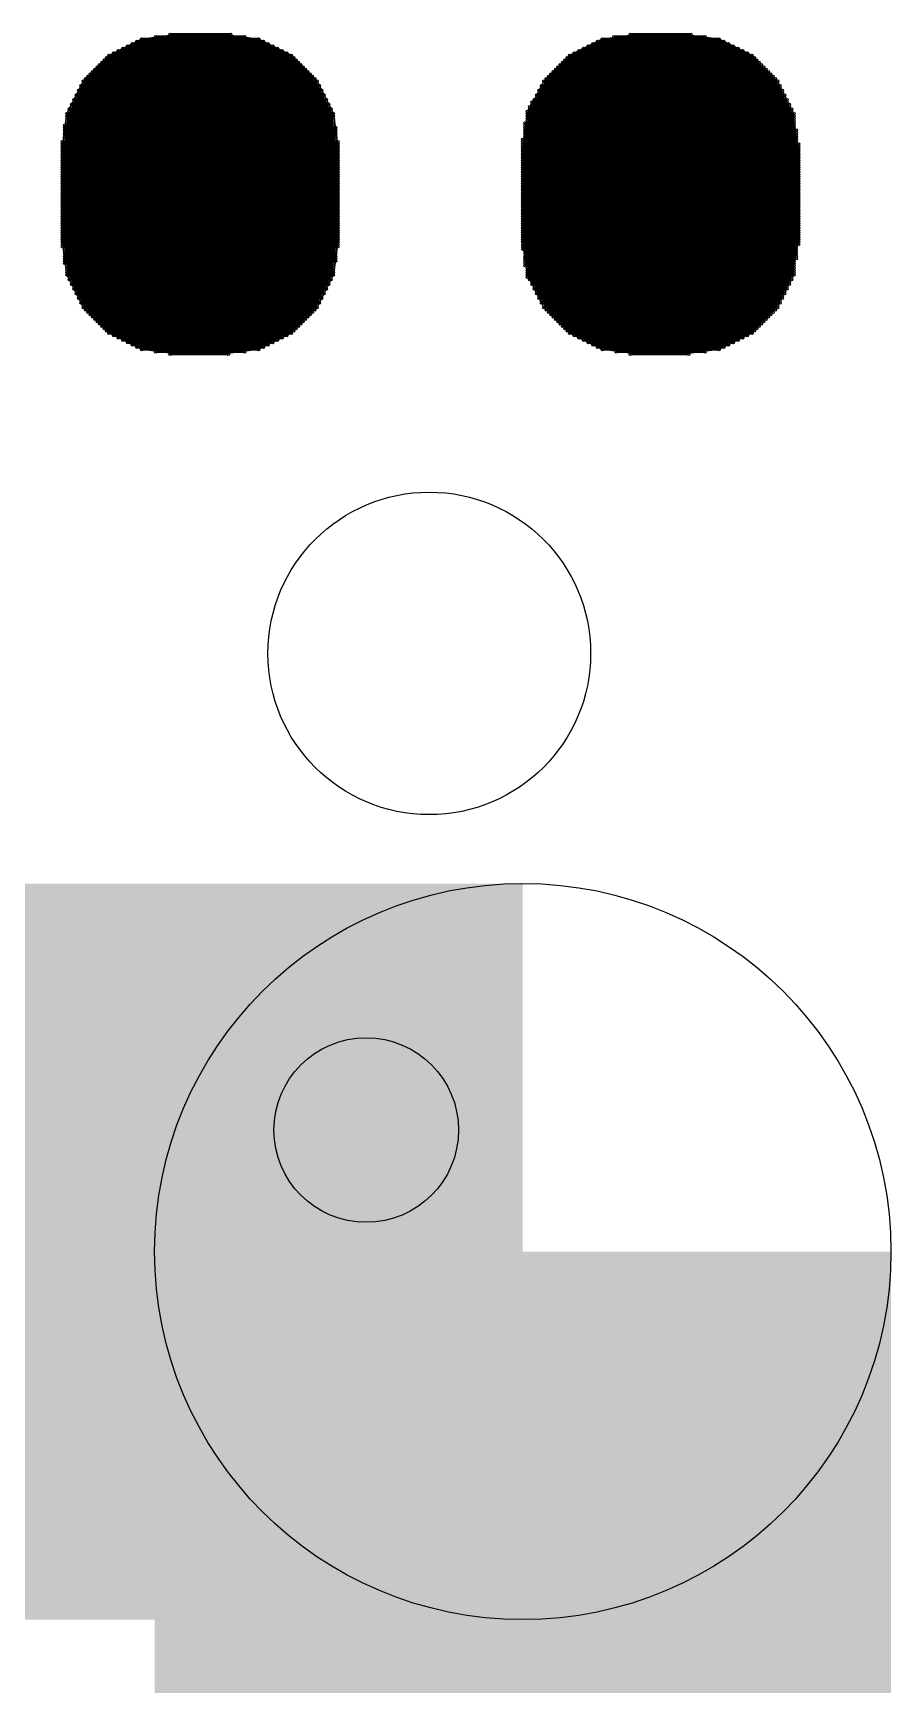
# Model space of a CAD drawing. Extents: x 0 to 126, y 0 to 22.
# Drawn here: x 15.665 to 16.598, y 11.167 to 12.963 of the extents above; entities that cross this region are included whole.
import ezdxf

# ---------------------------------------------------------------- set-up
doc = ezdxf.new("R2010")
doc.units = 0
doc.layers.get('0').update_dxf_attribs({"linetype": 'CONTINUOUS'})
for name, color, linetype in [('SEEEDSTUDIOXIAONRF52840V1_1_GTO', 10, 'CONTINUOUS'), ('SEEEDSTUDIOXIAONRF52840V1_1_GTS', 9, 'CONTINUOUS'), ('SEEEDSTUDIOXIAONRF52840V1_1_TXT', 12, 'CONTINUOUS')]:
    doc.layers.add(name, color=color, linetype=linetype)

# ---------------------------------------------------------------- blocks, each defined once
blk = doc.blocks.new('ROUND_64')
blk.add_circle((0, 0), 0.4001)
blk = doc.blocks.new('ROUND_54')
blk.add_circle((0, 0), 0.1753)
blk = doc.blocks.new('ROUND_2')
blk.add_circle((0, 0), 0)
blk = doc.blocks.new('ROUND_1')
blk.add_circle((0, 0), 0.00127)
blk = doc.blocks.new('ROUND_85')
blk.add_circle((0, 0), 0.1003)

msp = doc.modelspace()

# ---------------------------------------------------------------- linework, layer by layer
at = {"layer": 'SEEEDSTUDIOXIAONRF52840V1_1_GTO', "const_width": 0.8001}
for points in [[(16.19758, 11.63828), (11.99642, 11.63828)], [(16.19758, 7.43712), (16.19758, 11.63828)]]:
    msp.add_lwpolyline(points, dxfattribs=at)
at = {"layer": 'SEEEDSTUDIOXIAONRF52840V1_1_GTS'}
for points in [[(15.748, 12.93876), (15.78356, 12.95654)], [(15.78356, 12.95654), (15.82166, 12.96162)], [(15.82166, 12.96162), (15.87246, 12.96162)], [(15.87246, 12.96162), (15.91056, 12.95654)], [(15.91056, 12.95654), (15.94612, 12.93876)], [(16.24838, 12.93876), (16.28394, 12.95654)], [(16.28394, 12.95654), (16.32204, 12.96162)], [(16.32204, 12.96162), (16.37284, 12.96162)], [(16.37284, 12.96162), (16.41094, 12.95654)], [(16.41094, 12.95654), (16.4465, 12.93876)], [(15.72006, 12.91082), (15.748, 12.93876)], [(15.94612, 12.93876), (15.97406, 12.91082)], [(16.22044, 12.91082), (16.24838, 12.93876)], [(16.4465, 12.93876), (16.4719, 12.91082)], [(15.70228, 12.87526), (15.72006, 12.91082)], [(15.97406, 12.91082), (15.99184, 12.87526)], [(16.20266, 12.87526), (16.22044, 12.91082)], [(16.4719, 12.91082), (16.48968, 12.87526)], [(15.6972, 12.83716), (15.70228, 12.87526)], [(15.99184, 12.87526), (15.99692, 12.83716)], [(16.19758, 12.83716), (16.20266, 12.87526)], [(16.48968, 12.87526), (16.4973, 12.83716)], [(15.6972, 12.7381), (15.6972, 12.83716)], [(15.99692, 12.83716), (15.99692, 12.7381)], [(16.19758, 12.7381), (16.19758, 12.83716)], [(16.4973, 12.83716), (16.4973, 12.7381)], [(15.70228, 12.7), (15.6972, 12.7381)], [(15.99692, 12.7381), (15.99184, 12.7)], [(16.20266, 12.7), (16.19758, 12.7381)], [(16.4973, 12.7381), (16.48968, 12.7)], [(15.72006, 12.66444), (15.70228, 12.7)], [(15.99184, 12.7), (15.97406, 12.66444)], [(16.22044, 12.66444), (16.20266, 12.7)], [(16.48968, 12.7), (16.4719, 12.66444)], [(15.748, 12.6365), (15.72006, 12.66444)], [(15.97406, 12.66444), (15.94612, 12.6365)], [(16.24838, 12.6365), (16.22044, 12.66444)], [(16.4719, 12.66444), (16.4465, 12.6365)], [(15.78356, 12.61872), (15.748, 12.6365)], [(15.94612, 12.6365), (15.91056, 12.61872)], [(16.28394, 12.61872), (16.24838, 12.6365)], [(16.4465, 12.6365), (16.41094, 12.61872)], [(15.82166, 12.61364), (15.78356, 12.61872)], [(15.87246, 12.61364), (15.82166, 12.61364)], [(15.91056, 12.61872), (15.87246, 12.61364)], [(16.32204, 12.61364), (16.28394, 12.61872)], [(16.37284, 12.61364), (16.32204, 12.61364)], [(16.41094, 12.61872), (16.37284, 12.61364)]]:
    msp.add_lwpolyline(points, dxfattribs=at)
at = {"layer": 'SEEEDSTUDIOXIAONRF52840V1_1_GTS', "const_width": 0.00254}
for points in [[(15.93088, 12.94638), (15.76324, 12.94638)], [(15.76832, 12.94892), (15.9258, 12.94892)], [(15.92072, 12.95146), (15.7734, 12.95146)], [(15.77848, 12.954), (15.91564, 12.954)], [(15.91056, 12.95654), (15.78356, 12.95654)], [(15.7988, 12.95908), (15.89532, 12.95908)], [(15.88008, 12.96162), (15.81404, 12.96162)], [(16.43126, 12.94638), (16.26362, 12.94638)], [(16.2687, 12.94892), (16.42618, 12.94892)], [(16.4211, 12.95146), (16.27378, 12.95146)], [(16.27886, 12.954), (16.41602, 12.954)], [(16.41094, 12.95654), (16.28394, 12.95654)], [(16.29664, 12.95908), (16.3957, 12.95908)], [(16.38046, 12.96162), (16.31442, 12.96162)], [(15.73784, 12.9286), (15.95628, 12.9286)], [(15.95374, 12.93114), (15.74038, 12.93114)], [(15.74292, 12.93368), (15.9512, 12.93368)], [(15.94866, 12.93622), (15.74546, 12.93622)], [(15.748, 12.93876), (15.94612, 12.93876)], [(15.94104, 12.9413), (15.75308, 12.9413)], [(15.75816, 12.94384), (15.93596, 12.94384)], [(16.23822, 12.9286), (16.45666, 12.9286)], [(16.45412, 12.93114), (16.24076, 12.93114)], [(16.2433, 12.93368), (16.45158, 12.93368)], [(16.44904, 12.93622), (16.24584, 12.93622)], [(16.24838, 12.93876), (16.4465, 12.93876)], [(16.44142, 12.9413), (16.25346, 12.9413)], [(16.25854, 12.94384), (16.43634, 12.94384)], [(15.97406, 12.91082), (15.72006, 12.91082)], [(15.7226, 12.91336), (15.97152, 12.91336)], [(15.96898, 12.9159), (15.72514, 12.9159)], [(15.72768, 12.91844), (15.96644, 12.91844)], [(15.9639, 12.92098), (15.73022, 12.92098)], [(15.73276, 12.92352), (15.96136, 12.92352)], [(15.95882, 12.92606), (15.7353, 12.92606)], [(16.47444, 12.91082), (16.22044, 12.91082)], [(16.22298, 12.91336), (16.4719, 12.91336)], [(16.46936, 12.9159), (16.22552, 12.9159)], [(16.22806, 12.91844), (16.46682, 12.91844)], [(16.46428, 12.92098), (16.2306, 12.92098)], [(16.23314, 12.92352), (16.46174, 12.92352)], [(16.4592, 12.92606), (16.23568, 12.92606)], [(15.98168, 12.89558), (15.71244, 12.89558)], [(15.71244, 12.89304), (15.98168, 12.89304)], [(15.97914, 12.90066), (15.71498, 12.90066)], [(15.71498, 12.89812), (15.97914, 12.89812)], [(15.9766, 12.90574), (15.71752, 12.90574)], [(15.71752, 12.9032), (15.9766, 12.9032)], [(15.72006, 12.90828), (15.97406, 12.90828)], [(16.48206, 12.89558), (16.21282, 12.89558)], [(16.21282, 12.89304), (16.48206, 12.89304)], [(16.47952, 12.90066), (16.21536, 12.90066)], [(16.21536, 12.89812), (16.47952, 12.89812)], [(16.47698, 12.90574), (16.2179, 12.90574)], [(16.2179, 12.9032), (16.47698, 12.9032)], [(16.22044, 12.90828), (16.47444, 12.90828)], [(15.99184, 12.87526), (15.70228, 12.87526)], [(15.9893, 12.88034), (15.70482, 12.88034)], [(15.70482, 12.8778), (15.9893, 12.8778)], [(15.98676, 12.88542), (15.70736, 12.88542)], [(15.70736, 12.88288), (15.98676, 12.88288)], [(15.98422, 12.8905), (15.7099, 12.8905)], [(15.7099, 12.88796), (15.98422, 12.88796)], [(16.20266, 12.8778), (16.48968, 12.8778)], [(16.49222, 12.87526), (16.20266, 12.87526)], [(16.2052, 12.88288), (16.48714, 12.88288)], [(16.48968, 12.88034), (16.2052, 12.88034)], [(16.20774, 12.88796), (16.4846, 12.88796)], [(16.48714, 12.88542), (16.20774, 12.88542)], [(16.4846, 12.8905), (16.21028, 12.8905)], [(15.69974, 12.86256), (15.99184, 12.86256)], [(15.99438, 12.86002), (15.69974, 12.86002)], [(15.69974, 12.85748), (15.99438, 12.85748)], [(15.70228, 12.87272), (15.99184, 12.87272)], [(15.99184, 12.87018), (15.70228, 12.87018)], [(15.70228, 12.86764), (15.99184, 12.86764)], [(15.99184, 12.8651), (15.70228, 12.8651)], [(16.49222, 12.8651), (16.20012, 12.8651)], [(16.20012, 12.86256), (16.49222, 12.86256)], [(16.49222, 12.86002), (16.20012, 12.86002)], [(16.20012, 12.85748), (16.49476, 12.85748)], [(16.20266, 12.87272), (16.49222, 12.87272)], [(16.49222, 12.87018), (16.20266, 12.87018)], [(16.20266, 12.86764), (16.49222, 12.86764)], [(15.99692, 12.84478), (15.6972, 12.84478)], [(15.6972, 12.84224), (15.99692, 12.84224)], [(15.99692, 12.8397), (15.6972, 12.8397)], [(15.99438, 12.85494), (15.69974, 12.85494)], [(15.69974, 12.8524), (15.99438, 12.8524)], [(15.99438, 12.84986), (15.69974, 12.84986)], [(15.69974, 12.84732), (15.99438, 12.84732)], [(16.19758, 12.84732), (16.49476, 12.84732)], [(16.49476, 12.84478), (16.19758, 12.84478)], [(16.19758, 12.84224), (16.4973, 12.84224)], [(16.4973, 12.8397), (16.19758, 12.8397)], [(16.49476, 12.85494), (16.20012, 12.85494)], [(16.20012, 12.8524), (16.49476, 12.8524)], [(16.49476, 12.84986), (16.20012, 12.84986)], [(15.6972, 12.83716), (15.99692, 12.83716)], [(15.99692, 12.83462), (15.6972, 12.83462)], [(15.6972, 12.83208), (15.99692, 12.83208)], [(15.99692, 12.82954), (15.6972, 12.82954)], [(15.6972, 12.827), (15.99692, 12.827)], [(15.99692, 12.82446), (15.6972, 12.82446)], [(15.6972, 12.82192), (15.99692, 12.82192)], [(16.19758, 12.83716), (16.4973, 12.83716)], [(16.4973, 12.83462), (16.19758, 12.83462)], [(16.19758, 12.83208), (16.4973, 12.83208)], [(16.4973, 12.82954), (16.19758, 12.82954)], [(16.19758, 12.827), (16.4973, 12.827)], [(16.4973, 12.82446), (16.19758, 12.82446)], [(16.19758, 12.82192), (16.4973, 12.82192)], [(15.99692, 12.81938), (15.6972, 12.81938)], [(15.6972, 12.81684), (15.99692, 12.81684)], [(15.99692, 12.8143), (15.6972, 12.8143)], [(15.6972, 12.81176), (15.99692, 12.81176)], [(15.99692, 12.80922), (15.6972, 12.80922)], [(15.6972, 12.80668), (15.99692, 12.80668)], [(15.99692, 12.80414), (15.6972, 12.80414)], [(16.4973, 12.81938), (16.19758, 12.81938)], [(16.19758, 12.81684), (16.4973, 12.81684)], [(16.4973, 12.8143), (16.19758, 12.8143)], [(16.19758, 12.81176), (16.4973, 12.81176)], [(16.4973, 12.80922), (16.19758, 12.80922)], [(16.19758, 12.80668), (16.4973, 12.80668)], [(16.4973, 12.80414), (16.19758, 12.80414)], [(15.6972, 12.8016), (15.99692, 12.8016)], [(15.99692, 12.79906), (15.6972, 12.79906)], [(15.6972, 12.79652), (15.99692, 12.79652)], [(15.99692, 12.79398), (15.6972, 12.79398)], [(15.6972, 12.79144), (15.99692, 12.79144)], [(15.99692, 12.7889), (15.6972, 12.7889)], [(15.6972, 12.78636), (15.99692, 12.78636)], [(16.19758, 12.8016), (16.4973, 12.8016)], [(16.4973, 12.79906), (16.19758, 12.79906)], [(16.19758, 12.79652), (16.4973, 12.79652)], [(16.4973, 12.79398), (16.19758, 12.79398)], [(16.19758, 12.79144), (16.4973, 12.79144)], [(16.4973, 12.7889), (16.19758, 12.7889)], [(16.19758, 12.78636), (16.4973, 12.78636)], [(15.99692, 12.78382), (15.6972, 12.78382)], [(15.6972, 12.78128), (15.99692, 12.78128)], [(15.99692, 12.77874), (15.6972, 12.77874)], [(15.6972, 12.7762), (15.99692, 12.7762)], [(15.99692, 12.77366), (15.6972, 12.77366)], [(15.6972, 12.77112), (15.99692, 12.77112)], [(15.99692, 12.76858), (15.6972, 12.76858)], [(16.4973, 12.78382), (16.19758, 12.78382)], [(16.19758, 12.78128), (16.4973, 12.78128)], [(16.4973, 12.77874), (16.19758, 12.77874)], [(16.19758, 12.7762), (16.4973, 12.7762)], [(16.4973, 12.77366), (16.19758, 12.77366)], [(16.19758, 12.77112), (16.4973, 12.77112)], [(16.4973, 12.76858), (16.19758, 12.76858)], [(15.6972, 12.76604), (15.99692, 12.76604)], [(15.99692, 12.7635), (15.6972, 12.7635)], [(15.6972, 12.76096), (15.99692, 12.76096)], [(15.99692, 12.75842), (15.6972, 12.75842)], [(15.6972, 12.75588), (15.99692, 12.75588)], [(15.99692, 12.75334), (15.6972, 12.75334)], [(15.6972, 12.7508), (15.99692, 12.7508)], [(16.19758, 12.76604), (16.4973, 12.76604)], [(16.4973, 12.7635), (16.19758, 12.7635)], [(16.19758, 12.76096), (16.4973, 12.76096)], [(16.4973, 12.75842), (16.19758, 12.75842)], [(16.19758, 12.75588), (16.4973, 12.75588)], [(16.4973, 12.75334), (16.19758, 12.75334)], [(16.19758, 12.7508), (16.4973, 12.7508)], [(15.99692, 12.74826), (15.6972, 12.74826)], [(15.6972, 12.74572), (15.99692, 12.74572)], [(15.99692, 12.74318), (15.6972, 12.74318)], [(15.6972, 12.74064), (15.99692, 12.74064)], [(15.99692, 12.7381), (15.6972, 12.7381)], [(15.6972, 12.73556), (15.99692, 12.73556)], [(15.99692, 12.73302), (15.6972, 12.73302)], [(16.4973, 12.74826), (16.19758, 12.74826)], [(16.19758, 12.74572), (16.4973, 12.74572)], [(16.4973, 12.74318), (16.19758, 12.74318)], [(16.19758, 12.74064), (16.4973, 12.74064)], [(16.4973, 12.7381), (16.19758, 12.7381)], [(16.19758, 12.73556), (16.4973, 12.73556)], [(16.4973, 12.73302), (16.19758, 12.73302)], [(15.6972, 12.73048), (15.99692, 12.73048)], [(15.99438, 12.72794), (15.69974, 12.72794)], [(15.69974, 12.7254), (15.99438, 12.7254)], [(15.99438, 12.72286), (15.69974, 12.72286)], [(15.69974, 12.72032), (15.99438, 12.72032)], [(15.99438, 12.71778), (15.69974, 12.71778)], [(15.69974, 12.71524), (15.99438, 12.71524)], [(16.19758, 12.73048), (16.49476, 12.73048)], [(16.49476, 12.72794), (16.19758, 12.72794)], [(16.20012, 12.7254), (16.49476, 12.7254)], [(16.49476, 12.72286), (16.20012, 12.72286)], [(16.20012, 12.72032), (16.49476, 12.72032)], [(16.49476, 12.71778), (16.20012, 12.71778)], [(16.20012, 12.71524), (16.49222, 12.71524)], [(15.99184, 12.7127), (15.69974, 12.7127)], [(15.70228, 12.71016), (15.99184, 12.71016)], [(15.99184, 12.70762), (15.70228, 12.70762)], [(15.70228, 12.70508), (15.99184, 12.70508)], [(15.99184, 12.70254), (15.70228, 12.70254)], [(15.70228, 12.7), (15.99184, 12.7)], [(15.70482, 12.69746), (15.9893, 12.69746)], [(15.9893, 12.69492), (15.70482, 12.69492)], [(16.49222, 12.7127), (16.20012, 12.7127)], [(16.20012, 12.71016), (16.49222, 12.71016)], [(16.49222, 12.70762), (16.20266, 12.70762)], [(16.20266, 12.70508), (16.49222, 12.70508)], [(16.49222, 12.70254), (16.20266, 12.70254)], [(16.20266, 12.7), (16.49222, 12.7)], [(16.20266, 12.69746), (16.48968, 12.69746)], [(16.48968, 12.69492), (16.2052, 12.69492)], [(15.70736, 12.69238), (15.98676, 12.69238)], [(15.98676, 12.68984), (15.70736, 12.68984)], [(15.7099, 12.6873), (15.98422, 12.6873)], [(15.98422, 12.68476), (15.7099, 12.68476)], [(15.71244, 12.68222), (15.98168, 12.68222)], [(15.98168, 12.67968), (15.71244, 12.67968)], [(15.71498, 12.67714), (15.97914, 12.67714)], [(16.20774, 12.69238), (16.48714, 12.69238)], [(16.48714, 12.68984), (16.20774, 12.68984)], [(16.21028, 12.6873), (16.4846, 12.6873)], [(16.4846, 12.68476), (16.21028, 12.68476)], [(16.21282, 12.68222), (16.48206, 12.68222)], [(16.48206, 12.67968), (16.21282, 12.67968)], [(16.21536, 12.67714), (16.47952, 12.67714)], [(15.97914, 12.6746), (15.71498, 12.6746)], [(15.71752, 12.67206), (15.9766, 12.67206)], [(15.9766, 12.66952), (15.71752, 12.66952)], [(15.72006, 12.66698), (15.97406, 12.66698)], [(15.97406, 12.66444), (15.72006, 12.66444)], [(15.7226, 12.6619), (15.97152, 12.6619)], [(15.96898, 12.65936), (15.72514, 12.65936)], [(16.47952, 12.6746), (16.21536, 12.6746)], [(16.2179, 12.67206), (16.47698, 12.67206)], [(16.47698, 12.66952), (16.2179, 12.66952)], [(16.22044, 12.66698), (16.47444, 12.66698)], [(16.47444, 12.66444), (16.22044, 12.66444)], [(16.22298, 12.6619), (16.4719, 12.6619)], [(16.46936, 12.65936), (16.22552, 12.65936)], [(15.72768, 12.65682), (15.96644, 12.65682)], [(15.9639, 12.65428), (15.73022, 12.65428)], [(15.73276, 12.65174), (15.96136, 12.65174)], [(15.95882, 12.6492), (15.7353, 12.6492)], [(15.73784, 12.64666), (15.95628, 12.64666)], [(15.95374, 12.64412), (15.74038, 12.64412)], [(15.74292, 12.64158), (15.9512, 12.64158)], [(16.22806, 12.65682), (16.46682, 12.65682)], [(16.46428, 12.65428), (16.2306, 12.65428)], [(16.23314, 12.65174), (16.46174, 12.65174)], [(16.4592, 12.6492), (16.23568, 12.6492)], [(16.23822, 12.64666), (16.45666, 12.64666)], [(16.45412, 12.64412), (16.24076, 12.64412)], [(16.2433, 12.64158), (16.45158, 12.64158)], [(15.94866, 12.63904), (15.74546, 12.63904)], [(15.748, 12.6365), (15.94612, 12.6365)], [(15.94104, 12.63396), (15.75308, 12.63396)], [(15.75816, 12.63142), (15.93596, 12.63142)], [(15.93088, 12.62888), (15.76324, 12.62888)], [(15.76832, 12.62634), (15.9258, 12.62634)], [(15.92072, 12.6238), (15.7734, 12.6238)], [(16.44904, 12.63904), (16.24584, 12.63904)], [(16.24838, 12.6365), (16.4465, 12.6365)], [(16.44142, 12.63396), (16.25346, 12.63396)], [(16.25854, 12.63142), (16.43634, 12.63142)], [(16.43126, 12.62888), (16.26362, 12.62888)], [(16.2687, 12.62634), (16.42618, 12.62634)], [(16.4211, 12.6238), (16.27378, 12.6238)], [(15.77848, 12.62126), (15.91564, 12.62126)], [(15.91056, 12.61872), (15.78356, 12.61872)], [(15.7988, 12.61618), (15.89532, 12.61618)], [(15.87754, 12.61364), (15.81404, 12.61364)], [(16.27886, 12.62126), (16.41602, 12.62126)], [(16.41094, 12.61872), (16.28394, 12.61872)], [(16.29918, 12.61618), (16.3957, 12.61618)], [(16.37792, 12.61364), (16.31442, 12.61364)]]:
    msp.add_lwpolyline(points, dxfattribs=at)

# ---------------------------------------------------------------- block references
at = {"layer": 'SEEEDSTUDIOXIAONRF52840V1_1_GTO'}
msp.add_blockref('ROUND_64', (16.19758, 11.63828), dxfattribs=at)
msp.add_blockref('ROUND_64', (16.19758, 11.63828), dxfattribs=at)
at = {"layer": 'SEEEDSTUDIOXIAONRF52840V1_1_GTS'}
for name, p in [('ROUND_2', (15.82166, 12.96162)), ('ROUND_2', (15.87246, 12.96162)), ('ROUND_2', (16.32204, 12.96162)), ('ROUND_2', (16.37284, 12.96162)), ('ROUND_2', (15.78356, 12.95654)), ('ROUND_2', (15.91056, 12.95654)), ('ROUND_2', (16.28394, 12.95654)), ('ROUND_2', (16.41094, 12.95654)), ('ROUND_1', (15.76324, 12.94638)), ('ROUND_1', (15.76832, 12.94892)), ('ROUND_1', (15.7734, 12.95146)), ('ROUND_1', (15.77848, 12.954)), ('ROUND_1', (15.78356, 12.95654)), ('ROUND_1', (15.7988, 12.95908)), ('ROUND_1', (15.81404, 12.96162)), ('ROUND_1', (15.88008, 12.96162)), ('ROUND_1', (15.89532, 12.95908)), ('ROUND_1', (15.91056, 12.95654)), ('ROUND_1', (15.91564, 12.954)), ('ROUND_1', (15.92072, 12.95146)), ('ROUND_1', (15.9258, 12.94892)), ('ROUND_1', (15.93088, 12.94638)), ('ROUND_1', (16.26362, 12.94638)), ('ROUND_1', (16.2687, 12.94892)), ('ROUND_1', (16.27378, 12.95146)), ('ROUND_1', (16.27886, 12.954)), ('ROUND_1', (16.28394, 12.95654)), ('ROUND_1', (16.29664, 12.95908)), ('ROUND_1', (16.31442, 12.96162)), ('ROUND_1', (16.38046, 12.96162)), ('ROUND_1', (16.3957, 12.95908)), ('ROUND_1', (16.41094, 12.95654)), ('ROUND_1', (16.41602, 12.954)), ('ROUND_1', (16.4211, 12.95146)), ('ROUND_1', (16.42618, 12.94892)), ('ROUND_1', (16.43126, 12.94638)), ('ROUND_2', (15.748, 12.93876)), ('ROUND_2', (15.94612, 12.93876)), ('ROUND_2', (16.24838, 12.93876)), ('ROUND_2', (16.4465, 12.93876)), ('ROUND_1', (15.73784, 12.9286)), ('ROUND_1', (15.74038, 12.93114)), ('ROUND_1', (15.74292, 12.93368)), ('ROUND_1', (15.74546, 12.93622)), ('ROUND_1', (15.748, 12.93876)), ('ROUND_1', (15.75308, 12.9413)), ('ROUND_1', (15.75816, 12.94384)), ('ROUND_1', (15.93596, 12.94384)), ('ROUND_1', (15.94104, 12.9413)), ('ROUND_1', (15.94612, 12.93876)), ('ROUND_1', (15.94866, 12.93622)), ('ROUND_1', (15.9512, 12.93368)), ('ROUND_1', (15.95374, 12.93114)), ('ROUND_1', (15.95628, 12.9286)), ('ROUND_1', (16.23822, 12.9286)), ('ROUND_1', (16.24076, 12.93114)), ('ROUND_1', (16.2433, 12.93368)), ('ROUND_1', (16.24584, 12.93622)), ('ROUND_1', (16.24838, 12.93876)), ('ROUND_1', (16.25346, 12.9413)), ('ROUND_1', (16.25854, 12.94384)), ('ROUND_1', (16.43634, 12.94384)), ('ROUND_1', (16.44142, 12.9413)), ('ROUND_1', (16.4465, 12.93876)), ('ROUND_1', (16.44904, 12.93622)), ('ROUND_1', (16.45158, 12.93368)), ('ROUND_1', (16.45412, 12.93114)), ('ROUND_1', (16.45666, 12.9286)), ('ROUND_1', (15.72006, 12.91082)), ('ROUND_1', (15.7226, 12.91336)), ('ROUND_1', (15.72514, 12.9159)), ('ROUND_1', (15.72768, 12.91844)), ('ROUND_1', (15.73022, 12.92098)), ('ROUND_1', (15.73276, 12.92352)), ('ROUND_1', (15.7353, 12.92606)), ('ROUND_1', (15.95882, 12.92606)), ('ROUND_1', (15.96136, 12.92352)), ('ROUND_1', (15.9639, 12.92098)), ('ROUND_1', (15.96644, 12.91844)), ('ROUND_1', (15.96898, 12.9159)), ('ROUND_1', (15.97152, 12.91336)), ('ROUND_1', (15.97406, 12.91082)), ('ROUND_1', (16.22044, 12.91082)), ('ROUND_1', (16.22298, 12.91336)), ('ROUND_1', (16.22552, 12.9159)), ('ROUND_1', (16.22806, 12.91844)), ('ROUND_1', (16.2306, 12.92098)), ('ROUND_1', (16.23314, 12.92352)), ('ROUND_1', (16.23568, 12.92606)), ('ROUND_1', (16.4592, 12.92606)), ('ROUND_1', (16.46174, 12.92352)), ('ROUND_1', (16.46428, 12.92098)), ('ROUND_1', (16.46682, 12.91844)), ('ROUND_1', (16.46936, 12.9159)), ('ROUND_1', (16.4719, 12.91336)), ('ROUND_1', (16.47444, 12.91082)), ('ROUND_2', (15.72006, 12.91082)), ('ROUND_2', (15.97406, 12.91082)), ('ROUND_2', (16.22044, 12.91082)), ('ROUND_2', (16.4719, 12.91082)), ('ROUND_1', (15.71244, 12.89558)), ('ROUND_1', (15.71244, 12.89304)), ('ROUND_1', (15.71498, 12.90066)), ('ROUND_1', (15.71498, 12.89812)), ('ROUND_1', (15.71752, 12.90574)), ('ROUND_1', (15.71752, 12.9032)), ('ROUND_1', (15.72006, 12.90828)), ('ROUND_1', (15.97406, 12.90828)), ('ROUND_1', (15.9766, 12.90574)), ('ROUND_1', (15.9766, 12.9032)), ('ROUND_1', (15.97914, 12.90066)), ('ROUND_1', (15.97914, 12.89812)), ('ROUND_1', (15.98168, 12.89558)), ('ROUND_1', (15.98168, 12.89304)), ('ROUND_1', (16.21282, 12.89558)), ('ROUND_1', (16.21282, 12.89304)), ('ROUND_1', (16.21536, 12.90066)), ('ROUND_1', (16.21536, 12.89812)), ('ROUND_1', (16.2179, 12.90574)), ('ROUND_1', (16.2179, 12.9032)), ('ROUND_1', (16.22044, 12.90828)), ('ROUND_1', (16.47444, 12.90828)), ('ROUND_1', (16.47698, 12.90574)), ('ROUND_1', (16.47698, 12.9032)), ('ROUND_1', (16.47952, 12.90066)), ('ROUND_1', (16.47952, 12.89812)), ('ROUND_1', (16.48206, 12.89558)), ('ROUND_1', (16.48206, 12.89304)), ('ROUND_1', (15.70228, 12.87526)), ('ROUND_1', (15.70482, 12.88034)), ('ROUND_1', (15.70482, 12.8778)), ('ROUND_1', (15.70736, 12.88542)), ('ROUND_1', (15.70736, 12.88288)), ('ROUND_1', (15.7099, 12.8905)), ('ROUND_1', (15.7099, 12.88796)), ('ROUND_1', (15.98422, 12.8905)), ('ROUND_1', (15.98422, 12.88796)), ('ROUND_1', (15.98676, 12.88542)), ('ROUND_1', (15.98676, 12.88288)), ('ROUND_1', (15.9893, 12.88034)), ('ROUND_1', (15.9893, 12.8778)), ('ROUND_1', (15.99184, 12.87526)), ('ROUND_1', (16.20266, 12.8778)), ('ROUND_1', (16.20266, 12.87526)), ('ROUND_1', (16.2052, 12.88288)), ('ROUND_1', (16.2052, 12.88034)), ('ROUND_1', (16.20774, 12.88796)), ('ROUND_1', (16.20774, 12.88542)), ('ROUND_1', (16.21028, 12.8905)), ('ROUND_1', (16.4846, 12.8905)), ('ROUND_1', (16.4846, 12.88796)), ('ROUND_1', (16.48714, 12.88542)), ('ROUND_1', (16.48714, 12.88288)), ('ROUND_1', (16.48968, 12.88034)), ('ROUND_1', (16.48968, 12.8778)), ('ROUND_1', (16.49222, 12.87526)), ('ROUND_2', (15.70228, 12.87526)), ('ROUND_2', (15.99184, 12.87526)), ('ROUND_2', (16.20266, 12.87526)), ('ROUND_2', (16.48968, 12.87526)), ('ROUND_1', (15.69974, 12.86256)), ('ROUND_1', (15.69974, 12.86002)), ('ROUND_1', (15.69974, 12.85748)), ('ROUND_1', (15.70228, 12.87272)), ('ROUND_1', (15.70228, 12.87018)), ('ROUND_1', (15.70228, 12.86764)), ('ROUND_1', (15.70228, 12.8651)), ('ROUND_1', (15.99184, 12.87272)), ('ROUND_1', (15.99184, 12.87018)), ('ROUND_1', (15.99184, 12.86764)), ('ROUND_1', (15.99184, 12.8651)), ('ROUND_1', (15.99184, 12.86256)), ('ROUND_1', (15.99438, 12.86002)), ('ROUND_1', (15.99438, 12.85748)), ('ROUND_1', (16.20012, 12.8651)), ('ROUND_1', (16.20012, 12.86256)), ('ROUND_1', (16.20012, 12.86002)), ('ROUND_1', (16.20012, 12.85748)), ('ROUND_1', (16.20266, 12.87272)), ('ROUND_1', (16.20266, 12.87018)), ('ROUND_1', (16.20266, 12.86764)), ('ROUND_1', (16.49222, 12.87272)), ('ROUND_1', (16.49222, 12.87018)), ('ROUND_1', (16.49222, 12.86764)), ('ROUND_1', (16.49222, 12.8651)), ('ROUND_1', (16.49222, 12.86256)), ('ROUND_1', (16.49222, 12.86002)), ('ROUND_1', (16.49476, 12.85748)), ('ROUND_1', (15.6972, 12.84478)), ('ROUND_1', (15.6972, 12.84224)), ('ROUND_1', (15.6972, 12.8397)), ('ROUND_1', (15.69974, 12.85494)), ('ROUND_1', (15.69974, 12.8524)), ('ROUND_1', (15.69974, 12.84986)), ('ROUND_1', (15.69974, 12.84732)), ('ROUND_1', (15.99438, 12.85494)), ('ROUND_1', (15.99438, 12.8524)), ('ROUND_1', (15.99438, 12.84986)), ('ROUND_1', (15.99438, 12.84732)), ('ROUND_1', (15.99692, 12.84478)), ('ROUND_1', (15.99692, 12.84224)), ('ROUND_1', (15.99692, 12.8397)), ('ROUND_1', (16.19758, 12.84732)), ('ROUND_1', (16.19758, 12.84478)), ('ROUND_1', (16.19758, 12.84224)), ('ROUND_1', (16.19758, 12.8397)), ('ROUND_1', (16.20012, 12.85494)), ('ROUND_1', (16.20012, 12.8524)), ('ROUND_1', (16.20012, 12.84986)), ('ROUND_1', (16.49476, 12.85494)), ('ROUND_1', (16.49476, 12.8524)), ('ROUND_1', (16.49476, 12.84986)), ('ROUND_1', (16.49476, 12.84732)), ('ROUND_1', (16.49476, 12.84478)), ('ROUND_1', (16.4973, 12.84224)), ('ROUND_1', (16.4973, 12.8397)), ('ROUND_2', (15.6972, 12.83716)), ('ROUND_2', (15.99692, 12.83716)), ('ROUND_2', (15.6972, 12.83716)), ('ROUND_2', (16.19758, 12.83716)), ('ROUND_2', (16.4973, 12.83716)), ('ROUND_2', (16.19758, 12.83716)), ('ROUND_1', (15.6972, 12.83716)), ('ROUND_1', (15.6972, 12.83462)), ('ROUND_1', (15.6972, 12.83208)), ('ROUND_1', (15.6972, 12.82954)), ('ROUND_1', (15.6972, 12.827)), ('ROUND_1', (15.6972, 12.82446)), ('ROUND_1', (15.6972, 12.82192)), ('ROUND_1', (15.99692, 12.83716)), ('ROUND_1', (15.99692, 12.83462)), ('ROUND_1', (15.99692, 12.83208)), ('ROUND_1', (15.99692, 12.82954)), ('ROUND_1', (15.99692, 12.827)), ('ROUND_1', (15.99692, 12.82446)), ('ROUND_1', (15.99692, 12.82192)), ('ROUND_1', (16.19758, 12.83716)), ('ROUND_1', (16.19758, 12.83462)), ('ROUND_1', (16.19758, 12.83208)), ('ROUND_1', (16.19758, 12.82954)), ('ROUND_1', (16.19758, 12.827)), ('ROUND_1', (16.19758, 12.82446)), ('ROUND_1', (16.19758, 12.82192)), ('ROUND_1', (16.4973, 12.83716)), ('ROUND_1', (16.4973, 12.83462)), ('ROUND_1', (16.4973, 12.83208)), ('ROUND_1', (16.4973, 12.82954)), ('ROUND_1', (16.4973, 12.827)), ('ROUND_1', (16.4973, 12.82446)), ('ROUND_1', (16.4973, 12.82192)), ('ROUND_1', (15.6972, 12.81938)), ('ROUND_1', (15.6972, 12.81684)), ('ROUND_1', (15.6972, 12.8143)), ('ROUND_1', (15.6972, 12.81176)), ('ROUND_1', (15.6972, 12.80922)), ('ROUND_1', (15.6972, 12.80668)), ('ROUND_1', (15.6972, 12.80414)), ('ROUND_1', (15.99692, 12.81938)), ('ROUND_1', (15.99692, 12.81684)), ('ROUND_1', (15.99692, 12.8143)), ('ROUND_1', (15.99692, 12.81176)), ('ROUND_1', (15.99692, 12.80922)), ('ROUND_1', (15.99692, 12.80668)), ('ROUND_1', (15.99692, 12.80414)), ('ROUND_1', (16.19758, 12.81938)), ('ROUND_1', (16.19758, 12.81684)), ('ROUND_1', (16.19758, 12.8143)), ('ROUND_1', (16.19758, 12.81176)), ('ROUND_1', (16.19758, 12.80922)), ('ROUND_1', (16.19758, 12.80668)), ('ROUND_1', (16.19758, 12.80414)), ('ROUND_1', (16.4973, 12.81938)), ('ROUND_1', (16.4973, 12.81684)), ('ROUND_1', (16.4973, 12.8143)), ('ROUND_1', (16.4973, 12.81176)), ('ROUND_1', (16.4973, 12.80922)), ('ROUND_1', (16.4973, 12.80668)), ('ROUND_1', (16.4973, 12.80414)), ('ROUND_1', (15.6972, 12.8016)), ('ROUND_1', (15.6972, 12.79906)), ('ROUND_1', (15.6972, 12.79652)), ('ROUND_1', (15.6972, 12.79398)), ('ROUND_1', (15.6972, 12.79144)), ('ROUND_1', (15.6972, 12.7889)), ('ROUND_1', (15.6972, 12.78636)), ('ROUND_1', (15.99692, 12.8016)), ('ROUND_1', (15.99692, 12.79906)), ('ROUND_1', (15.99692, 12.79652)), ('ROUND_1', (15.99692, 12.79398)), ('ROUND_1', (15.99692, 12.79144)), ('ROUND_1', (15.99692, 12.7889)), ('ROUND_1', (15.99692, 12.78636)), ('ROUND_1', (16.19758, 12.8016)), ('ROUND_1', (16.19758, 12.79906)), ('ROUND_1', (16.19758, 12.79652)), ('ROUND_1', (16.19758, 12.79398)), ('ROUND_1', (16.19758, 12.79144)), ('ROUND_1', (16.19758, 12.7889)), ('ROUND_1', (16.19758, 12.78636)), ('ROUND_1', (16.4973, 12.8016)), ('ROUND_1', (16.4973, 12.79906)), ('ROUND_1', (16.4973, 12.79652)), ('ROUND_1', (16.4973, 12.79398)), ('ROUND_1', (16.4973, 12.79144)), ('ROUND_1', (16.4973, 12.7889)), ('ROUND_1', (16.4973, 12.78636)), ('ROUND_1', (15.6972, 12.78382)), ('ROUND_1', (15.6972, 12.78128)), ('ROUND_1', (15.6972, 12.77874)), ('ROUND_1', (15.6972, 12.7762)), ('ROUND_1', (15.6972, 12.77366)), ('ROUND_1', (15.6972, 12.77112)), ('ROUND_1', (15.6972, 12.76858)), ('ROUND_1', (15.99692, 12.78382)), ('ROUND_1', (15.99692, 12.78128)), ('ROUND_1', (15.99692, 12.77874)), ('ROUND_1', (15.99692, 12.7762)), ('ROUND_1', (15.99692, 12.77366)), ('ROUND_1', (15.99692, 12.77112)), ('ROUND_1', (15.99692, 12.76858)), ('ROUND_1', (16.19758, 12.78382)), ('ROUND_1', (16.19758, 12.78128)), ('ROUND_1', (16.19758, 12.77874)), ('ROUND_1', (16.19758, 12.7762)), ('ROUND_1', (16.19758, 12.77366)), ('ROUND_1', (16.19758, 12.77112)), ('ROUND_1', (16.19758, 12.76858)), ('ROUND_1', (16.4973, 12.78382)), ('ROUND_1', (16.4973, 12.78128)), ('ROUND_1', (16.4973, 12.77874)), ('ROUND_1', (16.4973, 12.7762)), ('ROUND_1', (16.4973, 12.77366)), ('ROUND_1', (16.4973, 12.77112)), ('ROUND_1', (16.4973, 12.76858)), ('ROUND_1', (15.6972, 12.76604)), ('ROUND_1', (15.6972, 12.7635)), ('ROUND_1', (15.6972, 12.76096)), ('ROUND_1', (15.6972, 12.75842)), ('ROUND_1', (15.6972, 12.75588)), ('ROUND_1', (15.6972, 12.75334)), ('ROUND_1', (15.6972, 12.7508)), ('ROUND_1', (15.99692, 12.76604)), ('ROUND_1', (15.99692, 12.7635)), ('ROUND_1', (15.99692, 12.76096)), ('ROUND_1', (15.99692, 12.75842)), ('ROUND_1', (15.99692, 12.75588)), ('ROUND_1', (15.99692, 12.75334)), ('ROUND_1', (15.99692, 12.7508)), ('ROUND_1', (16.19758, 12.76604)), ('ROUND_1', (16.19758, 12.7635)), ('ROUND_1', (16.19758, 12.76096)), ('ROUND_1', (16.19758, 12.75842)), ('ROUND_1', (16.19758, 12.75588)), ('ROUND_1', (16.19758, 12.75334)), ('ROUND_1', (16.19758, 12.7508)), ('ROUND_1', (16.4973, 12.76604)), ('ROUND_1', (16.4973, 12.7635)), ('ROUND_1', (16.4973, 12.76096)), ('ROUND_1', (16.4973, 12.75842)), ('ROUND_1', (16.4973, 12.75588)), ('ROUND_1', (16.4973, 12.75334)), ('ROUND_1', (16.4973, 12.7508)), ('ROUND_2', (15.99692, 12.7381)), ('ROUND_2', (15.6972, 12.7381)), ('ROUND_2', (16.4973, 12.7381)), ('ROUND_2', (16.19758, 12.7381)), ('ROUND_1', (15.6972, 12.74826)), ('ROUND_1', (15.6972, 12.74572)), ('ROUND_1', (15.6972, 12.74318)), ('ROUND_1', (15.6972, 12.74064)), ('ROUND_1', (15.6972, 12.7381)), ('ROUND_1', (15.6972, 12.73556)), ('ROUND_1', (15.6972, 12.73302)), ('ROUND_1', (15.99692, 12.74826)), ('ROUND_1', (15.99692, 12.74572)), ('ROUND_1', (15.99692, 12.74318)), ('ROUND_1', (15.99692, 12.74064)), ('ROUND_1', (15.99692, 12.7381)), ('ROUND_1', (15.99692, 12.73556)), ('ROUND_1', (15.99692, 12.73302)), ('ROUND_1', (16.19758, 12.74826)), ('ROUND_1', (16.19758, 12.74572)), ('ROUND_1', (16.19758, 12.74318)), ('ROUND_1', (16.19758, 12.74064)), ('ROUND_1', (16.19758, 12.7381)), ('ROUND_1', (16.19758, 12.73556)), ('ROUND_1', (16.19758, 12.73302)), ('ROUND_1', (16.4973, 12.74826)), ('ROUND_1', (16.4973, 12.74572)), ('ROUND_1', (16.4973, 12.74318)), ('ROUND_1', (16.4973, 12.74064)), ('ROUND_1', (16.4973, 12.7381)), ('ROUND_1', (16.4973, 12.73556)), ('ROUND_1', (16.4973, 12.73302)), ('ROUND_1', (15.6972, 12.73048)), ('ROUND_1', (15.69974, 12.72794)), ('ROUND_1', (15.69974, 12.7254)), ('ROUND_1', (15.69974, 12.72286)), ('ROUND_1', (15.69974, 12.72032)), ('ROUND_1', (15.69974, 12.71778)), ('ROUND_1', (15.69974, 12.71524)), ('ROUND_1', (15.99438, 12.72794)), ('ROUND_1', (15.99438, 12.7254)), ('ROUND_1', (15.99438, 12.72286)), ('ROUND_1', (15.99438, 12.72032)), ('ROUND_1', (15.99438, 12.71778)), ('ROUND_1', (15.99438, 12.71524)), ('ROUND_1', (15.99692, 12.73048)), ('ROUND_1', (16.19758, 12.73048)), ('ROUND_1', (16.19758, 12.72794)), ('ROUND_1', (16.20012, 12.7254)), ('ROUND_1', (16.20012, 12.72286)), ('ROUND_1', (16.20012, 12.72032)), ('ROUND_1', (16.20012, 12.71778)), ('ROUND_1', (16.20012, 12.71524)), ('ROUND_1', (16.49222, 12.71524)), ('ROUND_1', (16.49476, 12.73048)), ('ROUND_1', (16.49476, 12.72794)), ('ROUND_1', (16.49476, 12.7254)), ('ROUND_1', (16.49476, 12.72286)), ('ROUND_1', (16.49476, 12.72032)), ('ROUND_1', (16.49476, 12.71778)), ('ROUND_2', (15.99184, 12.7)), ('ROUND_2', (15.70228, 12.7)), ('ROUND_2', (16.48968, 12.7)), ('ROUND_2', (16.20266, 12.7)), ('ROUND_1', (15.69974, 12.7127)), ('ROUND_1', (15.70228, 12.71016)), ('ROUND_1', (15.70228, 12.70762)), ('ROUND_1', (15.70228, 12.70508)), ('ROUND_1', (15.70228, 12.70254)), ('ROUND_1', (15.70228, 12.7)), ('ROUND_1', (15.70482, 12.69746)), ('ROUND_1', (15.70482, 12.69492)), ('ROUND_1', (15.9893, 12.69746)), ('ROUND_1', (15.9893, 12.69492)), ('ROUND_1', (15.99184, 12.7127)), ('ROUND_1', (15.99184, 12.71016)), ('ROUND_1', (15.99184, 12.70762)), ('ROUND_1', (15.99184, 12.70508)), ('ROUND_1', (15.99184, 12.70254)), ('ROUND_1', (15.99184, 12.7)), ('ROUND_1', (16.20012, 12.7127)), ('ROUND_1', (16.20012, 12.71016)), ('ROUND_1', (16.20266, 12.70762)), ('ROUND_1', (16.20266, 12.70508)), ('ROUND_1', (16.20266, 12.70254)), ('ROUND_1', (16.20266, 12.7)), ('ROUND_1', (16.20266, 12.69746)), ('ROUND_1', (16.2052, 12.69492)), ('ROUND_1', (16.48968, 12.69746)), ('ROUND_1', (16.48968, 12.69492)), ('ROUND_1', (16.49222, 12.7127)), ('ROUND_1', (16.49222, 12.71016)), ('ROUND_1', (16.49222, 12.70762)), ('ROUND_1', (16.49222, 12.70508)), ('ROUND_1', (16.49222, 12.70254)), ('ROUND_1', (16.49222, 12.7)), ('ROUND_1', (15.70736, 12.69238)), ('ROUND_1', (15.70736, 12.68984)), ('ROUND_1', (15.7099, 12.6873)), ('ROUND_1', (15.7099, 12.68476)), ('ROUND_1', (15.71244, 12.68222)), ('ROUND_1', (15.71244, 12.67968)), ('ROUND_1', (15.71498, 12.67714)), ('ROUND_1', (15.97914, 12.67714)), ('ROUND_1', (15.98168, 12.68222)), ('ROUND_1', (15.98168, 12.67968)), ('ROUND_1', (15.98422, 12.6873)), ('ROUND_1', (15.98422, 12.68476)), ('ROUND_1', (15.98676, 12.69238)), ('ROUND_1', (15.98676, 12.68984)), ('ROUND_1', (16.20774, 12.69238)), ('ROUND_1', (16.20774, 12.68984)), ('ROUND_1', (16.21028, 12.6873)), ('ROUND_1', (16.21028, 12.68476)), ('ROUND_1', (16.21282, 12.68222)), ('ROUND_1', (16.21282, 12.67968)), ('ROUND_1', (16.21536, 12.67714)), ('ROUND_1', (16.47952, 12.67714)), ('ROUND_1', (16.48206, 12.68222)), ('ROUND_1', (16.48206, 12.67968)), ('ROUND_1', (16.4846, 12.6873)), ('ROUND_1', (16.4846, 12.68476)), ('ROUND_1', (16.48714, 12.69238)), ('ROUND_1', (16.48714, 12.68984)), ('ROUND_2', (15.97406, 12.66444)), ('ROUND_2', (15.72006, 12.66444)), ('ROUND_2', (16.4719, 12.66444)), ('ROUND_2', (16.22044, 12.66444)), ('ROUND_1', (15.71498, 12.6746)), ('ROUND_1', (15.71752, 12.67206)), ('ROUND_1', (15.71752, 12.66952)), ('ROUND_1', (15.72006, 12.66698)), ('ROUND_1', (15.72006, 12.66444)), ('ROUND_1', (15.7226, 12.6619)), ('ROUND_1', (15.72514, 12.65936)), ('ROUND_1', (15.96898, 12.65936)), ('ROUND_1', (15.97152, 12.6619)), ('ROUND_1', (15.97406, 12.66698)), ('ROUND_1', (15.97406, 12.66444)), ('ROUND_1', (15.9766, 12.67206)), ('ROUND_1', (15.9766, 12.66952)), ('ROUND_1', (15.97914, 12.6746)), ('ROUND_1', (16.21536, 12.6746)), ('ROUND_1', (16.2179, 12.67206)), ('ROUND_1', (16.2179, 12.66952)), ('ROUND_1', (16.22044, 12.66698)), ('ROUND_1', (16.22044, 12.66444)), ('ROUND_1', (16.22298, 12.6619)), ('ROUND_1', (16.22552, 12.65936)), ('ROUND_1', (16.46936, 12.65936)), ('ROUND_1', (16.4719, 12.6619)), ('ROUND_1', (16.47444, 12.66698)), ('ROUND_1', (16.47444, 12.66444)), ('ROUND_1', (16.47698, 12.67206)), ('ROUND_1', (16.47698, 12.66952)), ('ROUND_1', (16.47952, 12.6746)), ('ROUND_1', (15.72768, 12.65682)), ('ROUND_1', (15.73022, 12.65428)), ('ROUND_1', (15.73276, 12.65174)), ('ROUND_1', (15.7353, 12.6492)), ('ROUND_1', (15.73784, 12.64666)), ('ROUND_1', (15.74038, 12.64412)), ('ROUND_1', (15.74292, 12.64158)), ('ROUND_1', (15.9512, 12.64158)), ('ROUND_1', (15.95374, 12.64412)), ('ROUND_1', (15.95628, 12.64666)), ('ROUND_1', (15.95882, 12.6492)), ('ROUND_1', (15.96136, 12.65174)), ('ROUND_1', (15.9639, 12.65428)), ('ROUND_1', (15.96644, 12.65682)), ('ROUND_1', (16.22806, 12.65682)), ('ROUND_1', (16.2306, 12.65428)), ('ROUND_1', (16.23314, 12.65174)), ('ROUND_1', (16.23568, 12.6492)), ('ROUND_1', (16.23822, 12.64666)), ('ROUND_1', (16.24076, 12.64412)), ('ROUND_1', (16.2433, 12.64158)), ('ROUND_1', (16.45158, 12.64158)), ('ROUND_1', (16.45412, 12.64412)), ('ROUND_1', (16.45666, 12.64666)), ('ROUND_1', (16.4592, 12.6492)), ('ROUND_1', (16.46174, 12.65174)), ('ROUND_1', (16.46428, 12.65428)), ('ROUND_1', (16.46682, 12.65682)), ('ROUND_2', (15.94612, 12.6365)), ('ROUND_2', (15.748, 12.6365)), ('ROUND_2', (16.4465, 12.6365)), ('ROUND_2', (16.24838, 12.6365)), ('ROUND_1', (15.74546, 12.63904)), ('ROUND_1', (15.748, 12.6365)), ('ROUND_1', (15.75308, 12.63396)), ('ROUND_1', (15.75816, 12.63142)), ('ROUND_1', (15.76324, 12.62888)), ('ROUND_1', (15.76832, 12.62634)), ('ROUND_1', (15.7734, 12.6238)), ('ROUND_1', (15.92072, 12.6238)), ('ROUND_1', (15.9258, 12.62634)), ('ROUND_1', (15.93088, 12.62888)), ('ROUND_1', (15.93596, 12.63142)), ('ROUND_1', (15.94104, 12.63396)), ('ROUND_1', (15.94612, 12.6365)), ('ROUND_1', (15.94866, 12.63904)), ('ROUND_1', (16.24584, 12.63904)), ('ROUND_1', (16.24838, 12.6365)), ('ROUND_1', (16.25346, 12.63396)), ('ROUND_1', (16.25854, 12.63142)), ('ROUND_1', (16.26362, 12.62888)), ('ROUND_1', (16.2687, 12.62634)), ('ROUND_1', (16.27378, 12.6238)), ('ROUND_1', (16.4211, 12.6238)), ('ROUND_1', (16.42618, 12.62634)), ('ROUND_1', (16.43126, 12.62888)), ('ROUND_1', (16.43634, 12.63142)), ('ROUND_1', (16.44142, 12.63396)), ('ROUND_1', (16.4465, 12.6365)), ('ROUND_1', (16.44904, 12.63904)), ('ROUND_2', (15.91056, 12.61872)), ('ROUND_2', (15.78356, 12.61872)), ('ROUND_2', (16.41094, 12.61872)), ('ROUND_2', (16.28394, 12.61872)), ('ROUND_2', (15.87246, 12.61364)), ('ROUND_2', (15.82166, 12.61364)), ('ROUND_2', (16.37284, 12.61364)), ('ROUND_2', (16.32204, 12.61364)), ('ROUND_1', (15.77848, 12.62126)), ('ROUND_1', (15.78356, 12.61872)), ('ROUND_1', (15.7988, 12.61618)), ('ROUND_1', (15.81404, 12.61364)), ('ROUND_1', (15.87754, 12.61364)), ('ROUND_1', (15.89532, 12.61618)), ('ROUND_1', (15.91056, 12.61872)), ('ROUND_1', (15.91564, 12.62126)), ('ROUND_1', (16.27886, 12.62126)), ('ROUND_1', (16.28394, 12.61872)), ('ROUND_1', (16.29918, 12.61618)), ('ROUND_1', (16.31442, 12.61364)), ('ROUND_1', (16.37792, 12.61364)), ('ROUND_1', (16.3957, 12.61618)), ('ROUND_1', (16.41094, 12.61872)), ('ROUND_1', (16.41602, 12.62126)), ('ROUND_54', (16.09598, 12.28852))]:
    msp.add_blockref(name, p, dxfattribs=at)
at = {"layer": 'SEEEDSTUDIOXIAONRF52840V1_1_TXT'}
msp.add_blockref('ROUND_85', (16.0274, 11.77036), dxfattribs=at)

doc.saveas('drawing.dxf')
